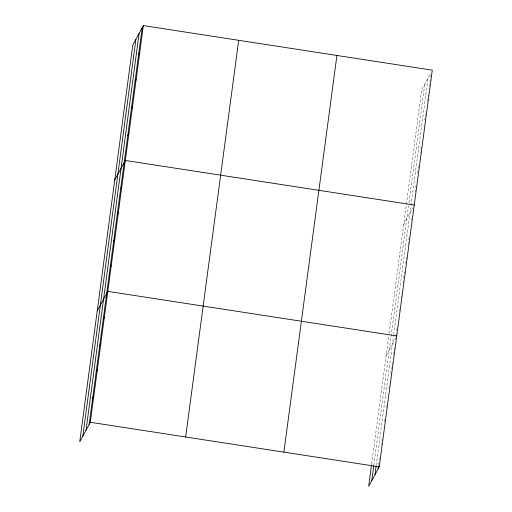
<?xml version="1.0" encoding="UTF-8"?>
<svg xmlns="http://www.w3.org/2000/svg" width="512" height="512" viewBox="0 0 512 512"><rect width="100%" height="100%" fill="white"/><g stroke="black" fill="none" stroke-linecap="round" stroke-linejoin="round"><path stroke-width="0.38" stroke-dasharray="2.56 1.92" d="M371.635 464.07L388.73 336.25M389.146 333.165L421.696 89.722L430.79 72.915M373.824 465.242L408.531 205.734M408.941 202.65L424.813 83.968M376.211 465.466L393.613 335.334M393.715 334.566L428.019 78.029M378.707 464.326L378.912 462.79M379.322 459.706L379.526 458.17M381.28 445.075L381.485 443.539M381.894 440.454L382.106 438.918M384.474 421.21L384.678 419.667M386.323 407.347L386.528 405.805M388.902 388.096L389.107 386.554M390.854 373.466L391.059 371.923M391.475 368.845L391.68 367.309M392.09 364.224L392.301 362.688M393.434 354.214L393.638 352.678M394.048 349.594L394.253 348.058M396.006 334.963L396.211 333.427M396.621 330.342L396.826 328.806M399.2 311.098L399.405 309.555M401.05 297.235L401.254 295.693M403.008 282.605L403.213 281.062M403.622 277.984L403.834 276.442M404.243 273.363L404.448 271.821M405.581 263.354L405.786 261.811M406.202 258.733L406.406 257.19M408.154 244.102L408.365 242.56M408.774 239.482L408.979 237.946M411.347 220.23L411.552 218.694M415.162 191.731L415.366 190.189M415.776 187.104L415.987 185.562M417.734 172.461L417.946 170.918M418.355 167.84L418.56 166.298M420.314 153.197L420.518 151.654M420.934 148.57L421.139 147.027M424.742 120.058L424.954 118.515M425.363 115.43L425.568 113.888M427.322 100.787L427.526 99.245M427.942 96.166L428.147 94.624M429.28 86.144L429.485 84.602M429.901 81.523L430.106 79.981M430.515 76.896L430.72 75.354M403.661 224.595L412.755 207.782M386.157 355.494L395.59 338.048"/><path stroke-width="0.77" d="M82.842 436.07L135.891 39.398M86.048 430.138L139.098 33.459M89.165 424.378L142.214 27.706M143.347 25.6L132.774 45.152L79.725 441.83L90.304 422.278L143.347 25.6L432.275 70.17L379.226 466.848L368.653 486.4L371.533 464.838M185.645 436.986L238.694 40.307M283.878 452.134L336.928 55.462M371.763 480.64L373.722 466.01M374.976 474.707L376.109 466.24M378.086 468.947L378.496 465.869M138.605 54.675L139.744 52.576M134.995 81.651L136.134 79.546M131.392 108.627L132.525 106.522M127.782 135.597L128.922 133.498M114.739 180.026L125.312 160.467L414.234 205.037M120.672 188.755L121.811 186.65M117.171 214.931L118.31 212.832M113.67 241.114L114.81 239.014M110.17 267.296L111.309 265.19M97.235 310.925L107.808 291.373L396.73 335.942M103.168 319.654L104.307 317.555M99.667 345.837L100.806 343.731M96.166 372.019L97.306 369.914M92.666 398.195L93.805 396.096M90.304 422.278L379.226 466.848"/></g></svg>
